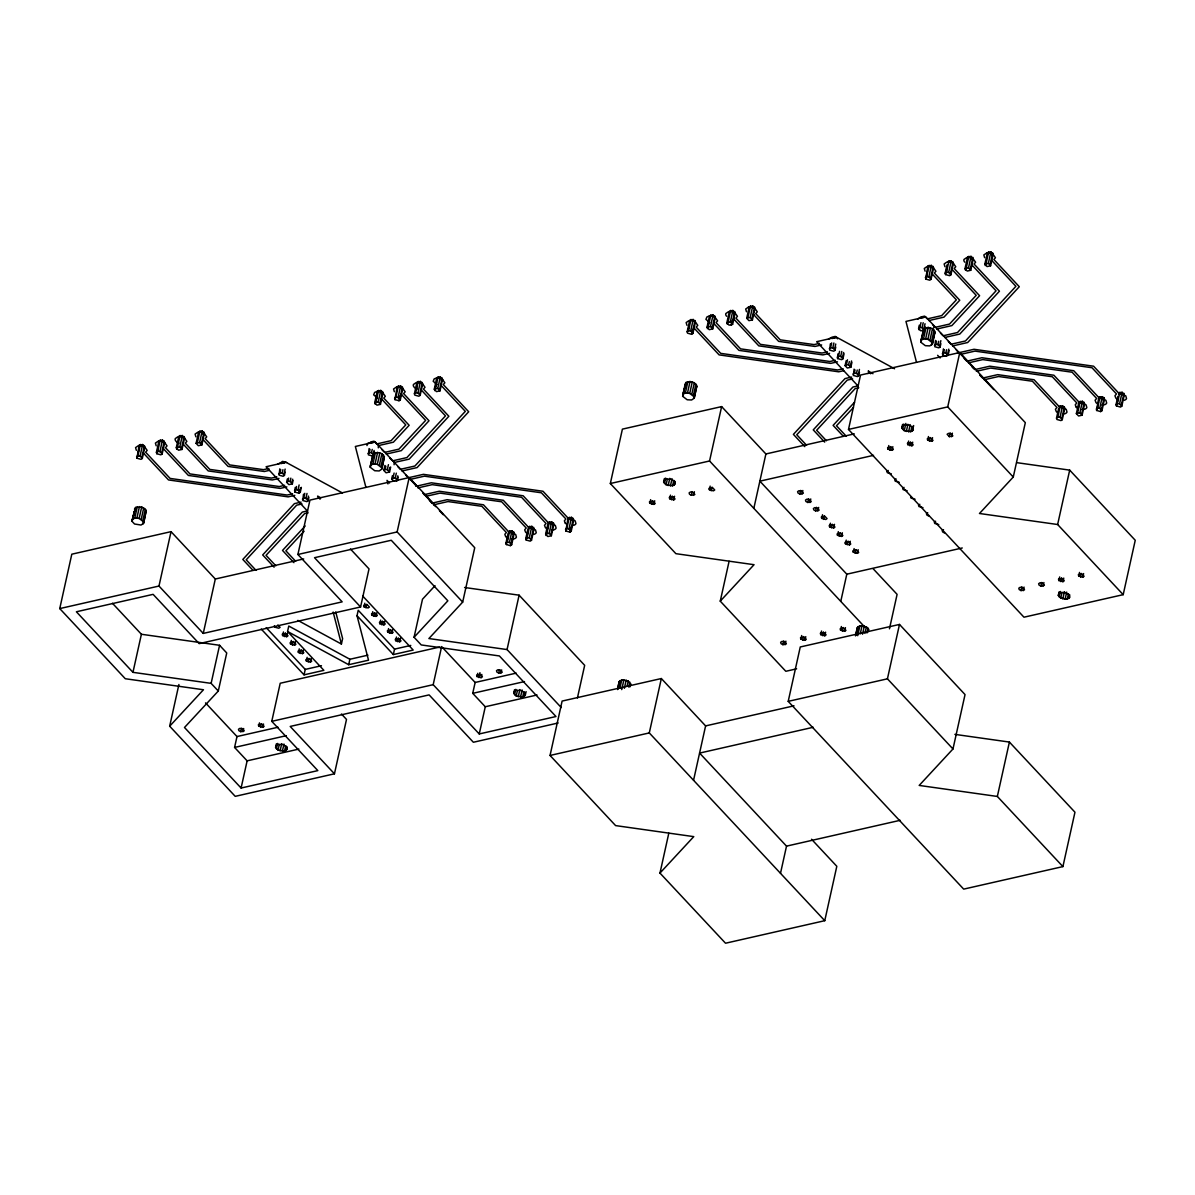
<?xml version="1.0" encoding="UTF-8"?>
<svg xmlns="http://www.w3.org/2000/svg" width="1195" height="1195" viewBox="0 0 1195 1195"><rect width="100%" height="100%" fill="white"/><g stroke="black" fill="none" stroke-linecap="round" stroke-linejoin="round"><path stroke-width="1.5" d="M378.307 447.826L378.352 445.615L393.394 442.195L409.153 425.286L383.759 398.114L385.313 396.307L382.803 392.752A6.005 3.421 12.5 0 0 376.305 391.736L374.632 392.438L373.662 394.828L377.5 398.084M394.111 464.736L394.156 462.525L409.198 459.119L448.857 416.263L423.448 389.092L425.002 387.299L422.492 383.744A5.96 3.391 12.5 0 0 415.994 382.729L413.41 384.506A5.96 3.391 12.5 0 0 417.189 389.077M275.582 747.458L276.538 745.053L278.226 744.351L282.647 744.545L286.352 746.606L287.129 749.325L284.544 751.117L278.047 750.087L275.582 747.458L276.389 743.828M366.955 445.571L367.911 443.181L373.333 442.494M513.731 693.354L514.701 690.964L516.374 690.262L520.796 690.456L524.5 692.517L525.277 695.236L522.693 697.029L516.195 695.998L513.731 693.354L514.537 689.739M1058.292 595.498L1059.248 593.093L1060.936 592.391L1065.357 592.586L1069.047 594.647L1069.839 597.366L1067.255 599.158L1060.757 598.127L1058.292 595.498L1059.099 591.869M132.062 521.364L135.588 507.457L141.697 506.934L146.238 510.414L143.609 523.246L141.04 525.038L134.542 524.007L132.062 521.364L134.258 511.49M134.617 509.847L134.676 508.532M370.226 467.275L373.736 453.353L377.59 452.487L381.922 453.682L384.312 457.625L381.758 469.142L379.188 470.949L374.752 470.74L370.226 467.275L372.825 454.444M617.636 689.575L619.159 681.673L621.744 679.895L628.241 680.911L630.646 684.869M663.628 482.123L664.599 479.718L666.287 479.031L670.709 479.21L674.398 481.271L675.175 483.99L672.606 485.782L666.093 484.752L663.628 482.123L664.435 478.493M682.659 396.307L686.169 382.4L690.038 381.519L694.355 382.714L696.76 386.672L694.205 398.189L691.621 399.981L687.185 399.772L682.659 396.307L685.273 383.476M867.899 631.871L868.855 629.466L866.39 626.822L859.892 625.807L857.308 627.584L855.799 635.486M901.777 428.019L902.748 425.629L904.436 424.927L908.857 425.121L912.547 427.183L913.324 429.901L910.754 431.694L904.256 430.663L901.777 428.019L902.583 424.404M920.807 342.218L924.332 328.296L928.186 327.43L932.503 328.625L934.908 332.568L932.354 344.085L929.77 345.893L925.333 345.684L920.807 342.218L923.421 329.387M143.609 523.246L146.238 510.414M381.758 469.142L384.387 456.311M694.205 398.189L696.819 385.358M932.354 344.085L934.968 331.254M341.456 714.012L346.505 719.42L334.451 773.807L235.221 796.348L169.675 726.202L203.464 689.754L125.296 678.73L59.75 608.584L71.805 554.196L171.034 531.655L215.309 579.022L203.255 633.41L342.173 601.862L297.899 554.48L309.953 500.107L423.418 474.34L542.993 491.264L568.387 518.436L575.168 520.871L575.945 523.589A5.945 3.391 12.5 0 1 573.376 525.382M144.505 448.573L142.31 458.447L141.025 459.343L136.962 458.223L139.113 445.332L142.623 444.54L144.864 446.93L143.579 447.826M136.962 458.223L138.784 449.992M136.574 456.848L137.858 455.967L140.412 444.45M142.31 458.447L140.069 456.057L142.623 444.54M141.921 457.087L144.475 445.571M132.122 520.049L135.588 507.457M133.033 518.974L134.721 518.271L137.276 506.755M134.721 518.271L136.887 518.092L139.442 506.575M143.684 521.931L139.143 518.451L141.697 506.934M141.219 519.287L143.758 507.77M159.353 442.195L158.965 440.821L162.475 440.029L164.716 442.419L162.161 453.936L160.862 454.832L156.799 453.712L156.411 452.337L158.606 442.464M156.799 453.712L158.263 447.124M156.411 452.337L157.71 451.456L160.264 439.939M142.832 520.527L145.387 509.01M142.713 524.321L143.445 521.035M162.161 453.936L159.921 451.546L162.475 440.029M161.773 452.576L164.327 441.06M176.262 447.826L178.817 436.309L182.327 435.518L184.553 437.908L181.999 449.439L178.503 450.231L176.262 447.826L179.773 447.035L181.999 449.439M176.651 449.201L177.383 445.914M177.562 446.945L180.101 435.428M179.773 447.035L182.327 435.518M181.61 448.08L184.164 436.563M439.82 647.003L280.213 683.256L271.773 721.332L317.84 770.611L241.091 788.043L184.493 727.486L218.297 691.024L211.127 683.361L132.959 672.337L141.398 634.261L112.45 603.281M203.255 633.41L158.98 586.043L171.034 531.655M196.099 443.33L198.654 431.813L202.164 431.007L204.405 433.412L201.85 444.928L198.34 445.72L196.099 443.33L199.61 442.523L201.85 444.928M197.399 442.434L199.953 430.917M199.61 442.523L202.164 431.007M201.462 443.569L204.016 432.052M169.675 726.202L178.906 684.496M211.127 683.361L219.566 645.285L141.398 634.261M218.297 691.024L226.736 652.963L219.566 645.285M285.172 472.085L284.44 475.386L283.155 476.282L279.092 475.147L279.794 468.843M278.704 473.788L279.988 472.891L280.72 469.605M284.44 475.386L282.214 472.981L282.931 469.695M284.051 474.027L285.142 469.082M293.074 480.539L292.342 483.841L288.846 484.632L286.606 482.242L287.338 478.956M286.606 482.242L287.89 481.346L288.622 478.06M292.342 483.841L290.116 481.451L290.848 478.149M291.953 482.481L292.685 479.195M241.091 788.043L247.126 760.842L234.578 747.428L236.998 736.553L205.525 702.884M240.748 731.684L238.895 730.653L238.507 729.279L239.792 728.397L242.017 728.487L244.243 730.877L240.748 731.684L241.465 728.412M301.349 487.366L300.259 492.295L298.959 493.191L294.896 492.071L295.24 487.411M294.896 492.071L295.628 488.77M294.508 490.697L295.792 489.816L296.524 486.514M242.958 731.773L243.69 728.517M300.259 492.295L298.018 489.905L299.108 484.961M298.959 493.191L299.691 489.905M299.855 490.936L300.587 487.65M308.893 497.464L308.161 500.75L306.861 501.646L302.798 500.526L303.5 494.222M302.41 499.151L303.709 498.27L304.8 493.326M308.161 500.75L305.92 498.36L307.01 493.43M307.772 499.39L308.489 496.104M258.747 726.142L258.359 724.782L261.854 723.976L264.095 726.366L262.81 727.277L258.747 726.142L259.464 722.885M260.585 727.172L261.317 723.901M282.647 635.576L282.244 634.216L285.754 633.41L287.995 635.8L286.71 636.696L282.647 635.576L283.454 631.946M262.81 727.277L263.527 724.006M284.485 636.606L285.291 632.977M261.227 629.048L304.038 674.846L323.875 670.335L287.562 631.483L288.772 626.046L349.896 659.267L367.926 655.159M286.71 636.696L287.502 633.081M290.549 644.03L290.161 642.671L293.656 641.864L295.897 644.269L294.612 645.166L290.549 644.03L291.356 640.4M292.387 645.061L293.193 641.431M294.612 645.166L295.419 641.536M276.418 748.862L277.628 743.424M298.451 652.485L298.063 651.126L301.573 650.334L303.799 652.724L302.514 653.62L298.451 652.485L299.258 648.87M278.047 750.087L279.242 744.649M300.289 653.516L301.095 649.886M280.108 750.923L281.706 743.663M302.514 653.62L303.321 649.99M282.364 751.282L283.977 744.037M284.544 751.117L285.754 745.68M286.232 750.415L287.024 746.785M306.353 660.954L305.965 659.58L309.475 658.789L311.701 661.179L310.416 662.075L306.353 660.954L307.16 657.325M304.038 674.846L305.233 669.409L266.216 627.644M308.205 661.97L308.997 658.355M310.416 662.075L311.223 658.445M374.722 402.76L377.276 391.243L380.787 390.436L383.012 392.841L380.458 404.358L376.963 405.15L374.722 402.76L378.232 401.953L380.458 404.358M375.111 404.119L376.933 395.904M376.022 401.879L378.561 390.362M378.232 401.953L380.787 390.436M374.483 451.8L373.751 455.101L372.467 455.997L368.404 454.862L369.106 448.558M380.07 402.999L382.624 391.482M368 453.502L369.3 452.606L370.032 449.32M373.751 455.101L371.511 452.696L372.242 449.41M373.363 453.741L374.095 450.44M370.286 465.96L373.736 453.353M371.182 464.87L372.87 464.183L375.424 452.666M372.87 464.183L375.036 464.004L377.59 452.487M381.832 467.828L377.291 464.362L379.846 452.845M379.368 465.199L381.922 453.682M402.506 389.973L400.31 399.847L399.01 400.743L394.962 399.623L397.113 386.732L400.624 385.94L402.864 388.33L401.565 389.226M394.962 399.623L396.053 394.679M394.559 398.249L395.859 397.367L398.413 385.851M297.854 620.384L341.411 644.045L342.621 638.608L335.735 611.945M380.981 466.423L383.535 454.907M400.31 399.847L398.069 397.457L400.624 385.94M399.01 400.743L400.116 395.799M390.66 467.081L389.555 472.01L386.045 472.802L383.819 470.412L384.909 465.482M399.922 398.488L402.476 386.971M383.819 470.412L385.104 469.53L385.836 466.229M389.555 472.01L387.329 469.62L388.42 464.676M287.562 631.483L348.686 664.704L368.523 660.193L357.021 615.709L358.231 610.272L394.544 649.124L393.334 654.561L413.186 650.05L362.832 596.171M389.167 470.651L389.899 467.364M132.959 672.337L76.375 611.78L153.109 594.348L199.177 643.627L360.576 606.97L369.016 568.895L350.404 548.968M348.686 664.704L349.896 659.267M393.962 481.271L391.721 478.866L392.453 475.58M364.042 606.836L363.653 605.462L367.164 604.67L369.404 607.06L368.105 607.956L364.042 606.836L364.848 603.206M391.721 478.866L393.006 477.985L394.111 473.041M365.894 607.852L366.686 604.237M396.172 481.361L397.457 480.465L395.231 478.075L396.322 473.145M417.354 383.595L416.965 382.221L420.476 381.429L422.716 383.819L420.162 395.336L418.862 396.232L414.799 395.112L414.411 393.738L416.592 383.864M415.905 390.167L416.622 386.881M414.411 393.738L415.711 392.856L418.265 381.339M397.069 479.105L397.801 475.819M397.457 480.465L398.189 477.178M420.162 395.336L417.921 392.946L420.476 381.429M419.774 393.977L422.313 382.46M371.944 615.291L371.555 613.931L375.066 613.125L377.306 615.515L376.007 616.411L371.944 615.291L372.75 611.661M373.796 616.321L374.603 612.691M376.007 616.411L376.813 612.796M462.689 602.101L397.128 531.954L409.183 477.567L474.744 547.713L462.689 602.101L428.9 638.548L507.053 649.572L561.262 707.574M379.861 623.745L379.457 622.386L382.968 621.579L385.208 623.984L383.909 624.88L379.861 623.745L380.652 620.115M381.698 624.776L382.505 621.146M434.263 389.241L436.802 377.71L440.313 376.918L442.553 379.323L439.999 390.84L436.489 391.631L434.263 389.241L437.758 388.435L439.999 390.84M434.651 390.601L436.474 382.37M435.548 388.345L438.102 376.828M383.909 624.88L384.715 621.251M437.758 388.435L440.313 376.918M439.611 389.48L442.165 377.964M387.763 632.2L387.359 630.84L390.87 630.049L393.11 632.439L391.826 633.335L387.763 632.2L388.569 628.585M389.6 633.231L390.406 629.601M391.826 633.335L392.617 629.705M395.664 640.669L395.276 639.295L398.771 638.503L401.012 640.893L399.728 641.79L395.664 640.669L396.471 637.04M397.502 641.685L398.308 638.07M399.728 641.79L400.534 638.16M479.24 733.954L485.275 706.753L472.727 693.339L475.147 682.464L441.627 646.6L433.188 684.675L479.24 733.954L555.989 716.522L499.39 655.95L421.237 644.941L414.067 637.264L422.507 599.203L435.025 585.699M508.876 533.015L508.487 531.641L511.998 530.849L514.223 533.239L511.669 544.756L510.385 545.652L506.321 544.532L505.933 543.157L508.114 533.284M477.044 676.564L476.656 675.19L480.166 674.398L482.407 676.788L481.107 677.684L477.044 676.564L477.776 673.293M506.321 544.532L508.144 536.301M505.933 543.157L507.218 542.276L509.772 530.759M478.896 677.58L479.972 672.695M511.669 544.756L509.443 542.366L511.998 530.849M481.107 677.684L481.839 674.428M510.385 545.652L511.116 542.366M511.281 543.396L513.835 531.88M528.324 527.129L531.835 526.338L534.075 528.728L531.521 540.245L530.221 541.141L526.173 540.02L525.77 538.646L527.966 528.788M526.173 540.02L527.622 533.433M525.77 538.646L527.07 537.765L529.624 526.248M498.733 673.084L496.896 672.053L496.508 670.679L497.792 669.797L500.018 669.887L502.244 672.277L498.733 673.084L499.465 669.812M531.521 540.245L529.28 537.855L531.835 526.338M500.959 673.173L501.676 669.917M531.133 538.885L533.687 527.368M507.053 649.572L519.108 595.185L464.586 587.492M545.622 534.15L548.176 522.633L551.687 521.827L553.912 524.217L551.358 535.733L547.863 536.54L545.622 534.15L549.132 533.343L551.358 535.733M546.01 535.509L547.833 527.279M546.907 533.254L549.461 521.737M549.132 533.343L551.687 521.827M514.567 694.773L515.777 689.336M550.97 534.389L553.524 522.872M516.195 695.998L517.405 690.561M518.257 696.819L519.87 689.575M520.527 697.193L522.125 689.948M522.693 697.029L523.903 691.591M524.381 696.312L525.188 692.697M525.277 695.236L526.084 691.606M573.406 521.364L571.21 531.237L569.925 532.134L565.862 530.998L568.013 518.122L571.524 517.33L573.764 519.72L572.48 520.617M565.862 530.998L566.953 526.069M565.474 529.639L566.759 528.743L569.313 517.226M571.21 531.237L568.969 528.847L571.524 517.33M569.925 532.134L571.016 527.189M570.822 529.878L573.376 518.361M811.524 839.234L836.814 866.3L824.759 920.688L725.529 943.228L659.969 873.082L693.757 836.634L615.604 825.596L550.044 755.449L562.113 701.077L661.343 678.536L705.603 725.903L693.548 780.29M796.632 668.827L785.817 671.291L720.256 601.145L754.045 564.697L675.892 553.673L610.331 483.527L622.401 429.139L721.631 406.599L765.89 453.966L753.836 508.353M577.424 697.955L584.669 665.331L519.108 595.185M689.709 320.275L693.219 319.483L695.46 321.873L692.906 333.39L691.606 334.286L687.543 333.166L687.155 331.792L689.336 321.918M649.841 503.259L649.438 501.9L652.948 501.093L655.189 503.498L653.889 504.395L649.841 503.259L650.648 499.644M688.275 329.865L689.007 326.579M687.155 331.792L688.454 330.91L691.009 319.394M651.678 504.29L652.485 500.66M692.906 333.39L690.665 331L693.219 319.483M653.889 504.395L654.696 500.765M691.606 334.286L692.697 329.357M692.502 332.031L695.057 320.514M617.695 688.26L619.159 681.673M618.248 688.828L620.071 680.597M682.718 394.992L686.169 382.4M664.48 483.527L665.675 478.09M619.921 688.126L621.744 679.895M683.615 393.917L685.303 393.215L687.857 381.698M666.093 484.752L667.303 479.314M621.729 689.59L623.924 679.716M685.303 393.215L687.483 393.035L690.038 381.519M668.154 485.588L669.768 478.329M624.343 688.32L626.18 680.089M694.265 396.874L689.724 393.394L692.278 381.877M670.425 485.962L672.038 478.702M627.151 685.855L628.241 680.911M691.8 394.231L694.355 382.714M707.007 327.281L709.546 315.764L713.057 314.972L715.297 317.362L712.743 328.879L709.232 329.686L707.007 327.281L710.502 326.489L712.743 328.879M669.678 498.763L669.29 497.389L672.8 496.597L675.041 498.987L673.741 499.883L669.678 498.763L670.485 495.133M707.395 328.655L709.218 320.424M672.606 485.782L673.801 480.345M708.291 326.399L710.846 314.882M628.779 687.08L629.87 682.151M693.429 395.47L695.983 383.954M674.279 485.08L675.085 481.451M693.668 397.621L695.49 389.406M629.974 686.841L630.706 683.555M671.53 499.779L672.337 496.164M710.502 326.489L713.057 314.972M673.741 499.883L674.548 496.254M712.354 327.52L714.909 316.003M726.844 322.784L729.398 311.268L732.908 310.461L735.149 312.866L732.595 324.383L729.084 325.174L726.844 322.784L730.354 321.978L732.595 324.383M727.232 324.144L728.338 319.214M728.143 321.888L730.698 310.371M691.367 495.283L689.53 494.252L689.142 492.878L690.426 491.996L692.637 492.086L694.878 494.476L691.367 495.283L692.174 491.653M730.354 321.978L732.908 310.461M693.593 495.372L694.385 491.742M731.295 325.264L732.386 320.335M732.206 323.023L734.761 311.507M824.759 920.688L649.288 732.923L661.343 678.536M864.807 627.106L709.561 460.986L721.631 406.599M746.696 318.273L749.25 306.757L752.745 305.95L754.986 308.355L752.432 319.872L748.936 320.663L746.696 318.273L750.206 317.467L752.432 319.872M709.382 489.741L708.979 488.367L712.489 487.575L714.73 489.965L713.43 490.861L709.382 489.741L710.174 486.111M747.995 317.392L750.535 305.875M711.219 490.772L712.026 487.142M750.206 317.467L752.745 305.95M752.043 318.512L754.598 306.995M659.969 873.082L668.812 833.199M720.256 601.145L729.099 561.262M835.753 347.028L835.036 350.329L833.737 351.225L829.674 350.09L830.376 343.787M829.285 348.731L830.585 347.835L831.675 342.905M799.843 494.028L797.991 492.997L797.603 491.638L798.902 490.742L801.113 490.846L803.354 493.236L799.843 494.028L800.65 490.398M835.036 350.329L832.795 347.924L833.886 342.995M802.054 494.132L802.861 490.503M834.633 348.97L835.738 344.026M844.028 353.839L842.938 358.784L841.639 359.68L837.576 358.545L837.919 353.899M837.576 358.545L838.307 355.259M837.187 357.185L838.487 356.289L839.577 351.36M807.745 502.483L805.893 501.467L805.505 500.093L806.804 499.211L809.015 499.301L811.256 501.691L807.745 502.483L808.552 498.868M842.938 358.784L840.697 356.394L841.788 351.45M809.956 502.587L810.763 498.957M842.55 357.424L843.64 352.495M782.889 644.688L781.052 643.672L780.649 642.298L781.948 641.416L784.159 641.506L786.4 643.896L782.889 644.688L783.696 641.073M851.93 362.309L850.84 367.238L847.33 368.03L845.089 365.64L846.194 360.711M845.089 365.64L846.389 364.759L847.479 359.814M785.1 644.792L785.907 641.162M815.647 510.952L813.81 509.921L813.407 508.547L814.706 507.666L816.917 507.755L819.158 510.145L815.647 510.952L816.454 507.322M850.84 367.238L848.599 364.848L849.331 361.562M817.873 511.042L818.665 507.427M850.452 365.879L851.542 360.95M859.474 372.407L858.742 375.693L857.457 376.589L853.394 375.469L854.096 369.165M821.712 518.376L821.323 517.017L824.819 516.21L827.059 518.6L825.775 519.511L821.712 518.376L822.518 514.746M853.006 374.095L854.291 373.213L855.022 369.927M823.549 519.407L824.356 515.777M858.742 375.693L856.501 373.303L857.233 370.017M858.354 374.334L859.444 369.404M800.889 639.161L800.501 637.786L804.011 636.995L806.237 639.385L804.952 640.281L800.889 639.161L801.696 635.531M788.207 701.36L800.262 646.973L899.491 624.432L965.037 694.579L952.983 748.966L919.194 785.429L997.347 796.453L1062.908 866.599L963.678 889.125L788.207 701.36L887.437 678.82L952.983 748.966M1016.99 462.689L1069.689 470.128L1135.25 540.274L1123.195 594.662L1023.966 617.203L848.495 429.438L860.549 375.051L974.015 349.284L1093.589 366.208L1118.968 393.379L1125.765 395.814L1126.541 398.532A5.945 3.391 12.5 0 1 1123.957 400.325M802.741 640.191L803.533 636.562M829.614 526.831L829.225 525.471L832.736 524.68L834.961 527.07L833.677 527.966L829.614 526.831L830.42 523.216M804.952 640.281L805.759 636.666M831.451 527.861L832.258 524.232M833.677 527.966L834.483 524.336M837.516 535.285L837.127 533.926L840.638 533.134L842.863 535.524L841.579 536.421L837.516 535.285L838.322 531.67M839.368 536.316L840.16 532.701M841.579 536.421L842.385 532.791M820.741 634.65L820.353 633.29L823.848 632.484L826.089 634.874L824.804 635.785L820.741 634.65L821.548 631.02M822.578 635.68L823.385 632.05M824.804 635.785L825.596 632.155M845.418 543.755L845.029 542.381L848.54 541.589L850.765 543.979L849.481 544.875L845.418 543.755L846.224 540.125M847.27 544.771L848.062 541.156M849.481 544.875L850.287 541.245M780.499 873.321L786.519 846.135L699.583 753.089L813.242 727.277M840.772 601.384L846.807 574.197L759.871 481.167L873.53 455.34M853.32 552.209L852.931 550.85L856.442 550.044L858.682 552.434L857.383 553.33L853.32 552.209L854.126 548.58M855.172 553.24L855.978 549.61M857.383 553.33L858.189 549.715M840.578 630.138L840.19 628.779L843.7 627.987L845.941 630.377L844.641 631.274L840.578 630.138L841.385 626.524M842.43 631.169L843.237 627.539M844.641 631.274L845.448 627.644M933.235 269.428L931.054 279.301L929.755 280.198L925.707 279.062L927.858 266.186L931.368 265.395L933.609 267.785L932.309 268.681M887.99 449.171L887.601 447.811L891.097 447.005L893.337 449.41L892.053 450.291L887.99 449.171L888.796 445.541M925.707 279.062L927.529 270.847M925.303 277.703L926.603 276.822L929.157 265.305M889.827 450.201L890.633 446.571M931.054 279.301L928.814 276.911L931.368 265.395M925.064 326.743L924.332 330.044L920.822 330.836L918.596 328.446L919.328 325.159M892.053 450.291L892.844 446.676M918.985 329.805L919.717 326.519M930.666 277.942L933.22 266.425M918.596 328.446L919.881 327.549L920.986 322.62M924.332 330.044L922.107 327.639L923.197 322.71M855.486 635.815L857.308 627.584M923.944 328.685L925.035 323.74M856.397 634.739L858.219 626.509M920.867 340.904L924.332 328.296M902.628 429.438L903.838 424.001M857.711 635.68L859.892 625.807M921.778 339.828L923.451 339.126L926.005 327.609M904.256 430.663L905.855 423.418M860.251 633.858L862.073 625.627M923.451 339.126L925.632 338.947L928.186 327.43M906.318 431.5L907.916 424.24M862.506 634.216L864.329 626.001M932.414 342.771L927.888 339.305L930.442 327.788M908.573 431.873L910.187 424.613M864.941 633.41L866.39 626.822M929.949 340.142L932.503 328.625M947.71 261.675L951.22 260.883L953.446 263.273L950.891 274.79L949.607 275.686L945.544 274.566L945.155 273.192L946.978 264.961M907.827 444.659L907.438 443.3L910.948 442.494L913.189 444.898L911.89 445.795L907.827 444.659L908.633 441.045M910.754 431.694L911.964 426.257M945.544 274.566L947.008 267.979M945.155 273.192L946.455 272.311L948.994 260.794M866.928 632.991L868.018 628.062M931.577 341.382L934.131 329.865M912.427 430.992L913.637 425.554M931.458 345.176L933.28 336.96M909.679 445.69L910.485 442.06M950.891 274.79L948.666 272.4L951.22 260.883M911.89 445.795L912.696 442.165M940.868 343.667L940.151 346.953L938.852 347.85L934.789 346.729L935.491 340.426M950.503 273.431L953.057 261.914M934.4 345.355L935.7 344.474L936.417 341.173M940.151 346.953L937.911 344.563L938.643 341.277M939.748 345.594L940.853 340.665M946.754 356.304L942.691 355.184L943.393 348.88M942.691 355.184L943.423 351.898M942.302 353.81L943.602 352.928L944.334 349.642M949.144 350.479L948.053 355.408L945.813 353.018L946.545 349.732M964.992 268.681L967.547 257.164L971.057 256.372L973.298 258.762L970.743 270.279L967.233 271.086L964.992 268.681L968.503 267.889L970.743 270.279M927.678 440.163L927.29 438.789L930.8 437.997L933.026 440.387L931.741 441.284L927.678 440.163L928.485 436.534M965.396 270.055L966.128 266.769M966.292 267.799L968.846 256.283M947.665 354.049L948.755 349.119M929.531 441.179L930.322 437.564M968.503 267.889L971.057 256.372M889.468 628.809L897.101 594.363L873.067 568.656M931.741 441.284L932.548 437.654M970.355 268.92L972.909 257.403M887.437 678.82L899.491 624.432M1013.27 477.044L947.725 406.897L959.779 352.51L1025.325 422.657L1013.27 477.044L979.482 513.491L1057.635 524.515L1123.195 594.662M984.844 264.185L987.399 252.668L990.909 251.861L993.15 254.266L990.595 265.783L987.085 266.575L984.844 264.185L988.355 263.378L990.595 265.783M985.233 265.544L986.338 260.615M986.144 263.288L988.698 251.772M949.368 436.683L947.127 434.278L948.427 433.397L950.637 433.486L952.878 435.876L949.368 436.683L950.174 433.053M988.355 263.378L990.909 251.861M951.578 436.772L952.385 433.143M990.192 264.424L992.746 252.907M1059.069 406.584L1062.579 405.792L1064.82 408.182L1062.265 419.699L1060.966 420.595L1056.903 419.475L1056.514 418.101L1058.71 408.227M1056.514 418.101L1057.814 417.219L1060.353 405.702M1021.038 590.599L1019.201 589.568L1018.812 588.209L1020.097 587.313L1022.308 587.417L1024.548 589.807L1021.038 590.599L1021.845 586.969M1062.265 419.699L1060.025 417.309L1062.579 405.792M1023.264 590.703L1024.055 587.074M1061.862 418.34L1064.416 406.823M1076.366 413.604L1078.921 402.073L1082.431 401.281L1084.657 403.671L1082.102 415.188L1078.592 415.994L1076.366 413.604L1079.877 412.798L1082.102 415.188M1077.845 410.019L1078.577 406.733M1077.651 412.708L1080.205 401.191M1040.89 586.088L1039.038 585.072L1038.649 583.698L1039.949 582.816L1042.159 582.906L1044.4 585.296L1040.89 586.088L1041.696 582.473M1079.877 412.798L1082.431 401.281M1043.101 586.192L1043.907 582.562M1081.714 413.829L1084.268 402.312M997.347 796.453L1009.402 742.065L954.88 734.372M1057.635 524.515L1069.689 470.128M1104.135 400.818L1101.954 410.692L1100.655 411.588L1096.607 410.453L1098.758 397.577L1102.268 396.77L1104.12 397.815L1104.509 399.175L1103.209 400.071M1058.889 580.561L1058.501 579.187L1062.011 578.395L1064.237 580.785L1062.952 581.681L1058.889 580.561L1059.696 576.931M1096.607 410.453L1098.429 402.222M1096.203 409.093L1097.503 408.197L1100.057 396.68M1060.727 581.592L1061.533 577.962M1101.954 410.692L1099.714 408.287L1102.268 396.77M1059.128 596.903L1060.338 591.465M1062.952 581.681L1063.759 578.066M1100.655 411.588L1101.387 408.287M1101.566 409.332L1104.12 397.815M1060.757 598.127L1061.952 592.69M1062.818 598.964L1064.416 591.719M1065.074 599.337L1066.687 592.078M1067.255 599.158L1068.464 593.721M1068.928 598.456L1069.734 594.826M1118.998 394.425L1118.61 393.065L1122.12 392.274L1124.346 394.664L1121.791 406.18L1120.507 407.077L1116.444 405.941L1116.055 404.582L1117.878 396.352M1078.741 576.05L1078.338 574.69L1081.848 573.884L1084.089 576.274L1082.789 577.185L1078.741 576.05L1079.533 572.42M1116.444 405.941L1117.908 399.369M1116.055 404.582L1117.34 403.686L1119.894 392.169M1080.579 577.08L1081.385 573.451M1121.791 406.18L1119.566 403.79L1122.12 392.274M1082.789 577.185L1083.596 573.555M1121.403 404.821L1123.957 393.304M1062.908 866.599L1074.962 812.212L1009.402 742.065M145.267 512.804L146.163 511.729M383.431 458.716L384.312 457.625M695.863 387.763L696.76 386.672M934.012 333.659L934.908 332.568M917.596 319.199L920.18 317.422L923.914 317.437M305.188 525.979L282.513 550.432L293.94 562.651M414.067 637.264L447.856 600.816L391.258 540.26L314.524 557.692L360.576 606.97M854.515 402.282L833.109 425.375L843.267 436.235M304.098 531.222L285.889 550.82L295.688 561.306M853.469 407.465L836.47 425.764L846.269 436.25M512.939 534.135L514.223 533.239M552.628 525.128L553.912 524.217M867.914 373.542L869.198 372.631L868.81 371.286M933.504 327.878L934.789 326.982L932.563 324.592M957.21 353.257L958.509 352.361L956.269 349.956M1063.52 409.078L1064.82 408.182M183.268 438.804L184.553 437.908M203.105 434.308L204.405 433.412M381.728 393.738L383.012 392.841M441.269 380.204L442.553 379.323M733.849 313.747L735.149 312.866M971.998 259.659L973.298 258.762M991.85 255.147L993.15 254.266M888.199 470.457L886.914 471.353L887.302 472.712L891.365 473.847M896.101 478.926L894.816 479.807L895.204 481.182L899.267 482.302M904.018 487.381L902.718 488.277L903.106 489.636L907.169 490.757M919.821 504.29L918.522 505.186L918.925 506.546L922.988 507.681M927.723 512.76L926.439 513.641L926.827 515L928.664 516.031M935.625 521.214L934.341 522.095L934.729 523.47L938.792 524.59M943.527 529.669L942.243 530.565L942.631 531.924L944.468 532.955M277.897 464.168L280.287 462.764L284.709 462.943M828.479 339.111L830.869 337.707L835.305 337.901M748.279 307.249L745.695 309.027L746.472 311.761M268.89 468.425L263.498 469.65L229.649 464.9L205.152 438.684L206.705 436.877L204.196 433.322A6.005 3.421 12.5 0 0 197.683 432.306L195.099 434.084L195.89 436.817M376.769 443.928L391.109 440.656L405.777 424.897L381.28 398.667M819.471 343.368L814.094 344.593L780.245 339.843L755.733 313.628L757.286 311.82L754.777 308.265A6.005 3.421 12.5 0 0 748.279 307.249M927.35 318.871L941.69 315.614L956.373 299.84L931.876 273.61M269.398 470.352L264.394 471.502L228.066 466.423L202.672 439.237M821.652 344.922L814.975 346.445L778.647 341.367L753.253 314.18M928.933 320.559L943.975 317.138L959.749 300.229L934.356 273.058L935.909 271.25L933.385 267.695A6.005 3.421 12.5 0 0 926.887 266.679L924.303 268.472L925.094 271.19M276.837 476.865L271.489 478.09L209.812 469.411L185.3 443.181L186.853 441.388L184.344 437.833A6.005 3.421 12.5 0 0 177.846 436.802L175.262 438.595A5.96 3.391 12.5 0 0 179.041 443.166M384.67 452.382L398.936 449.141L425.629 420.386L401.132 394.171M827.418 351.823L822.07 353.033L760.393 344.354L735.896 318.124L737.434 316.331L734.925 312.776A5.96 3.391 12.5 0 0 728.427 311.761L725.843 313.538A5.96 3.391 12.5 0 0 726.635 316.272M935.252 327.325L949.517 324.084L976.21 295.329L951.713 269.114M278.973 478.433L272.296 479.957L208.214 470.92L182.82 443.748M386.254 454.07L401.296 450.649L429.005 420.774L403.611 393.603L405.165 391.796L402.655 388.255A6.005 3.421 12.5 0 0 396.142 387.225L393.558 389.017L394.35 391.736M829.569 353.376L822.877 354.9L758.81 345.863L733.416 318.692M936.835 329.013L951.877 325.593L979.586 295.718L954.193 268.546L955.746 266.739L953.237 263.199A6.005 3.421 12.5 0 0 946.739 262.168L944.155 263.961L944.931 266.679M284.694 485.334L279.316 486.559L189.96 473.907L165.463 447.692L167.016 445.899L164.492 442.344A6.005 3.421 12.5 0 0 157.994 441.313L155.41 443.106L156.201 445.825M392.572 460.837L406.912 457.58L445.481 415.875L420.969 389.66M835.275 360.278L829.898 361.502L740.541 348.85L716.044 322.635L717.597 320.843L715.088 317.287A6.005 3.421 12.5 0 0 708.575 316.257L706.902 316.974L705.946 319.364L709.785 322.605M943.169 335.78L957.509 332.524L996.062 290.818L971.565 264.603M286.875 486.888L280.198 488.411L188.377 475.431L162.983 448.259M837.471 361.831L830.779 363.355L738.958 350.374L713.564 323.203M944.737 337.468L959.779 334.062L999.438 291.207L974.044 264.035L975.598 262.243L973.074 258.688A5.96 3.391 12.5 0 0 966.591 257.672L963.992 259.449A5.96 3.391 12.5 0 0 964.783 262.168M292.551 493.804L287.144 495.044L170.108 478.418L145.611 452.203L147.164 450.395L144.655 446.855A6.005 3.421 12.5 0 0 138.142 445.825L135.573 447.617L136.35 450.336M400.474 469.291L414.904 466.02L465.318 411.364L440.821 385.148M843.132 368.747L837.725 369.987L720.704 353.361L696.192 327.146L697.746 325.339L695.236 321.799A6.005 3.421 12.5 0 0 688.738 320.768L686.154 322.56L686.931 325.279M951.071 344.235L965.485 340.963L1015.914 286.307L991.402 260.092M294.792 495.357L288.1 496.866L168.525 479.942L143.131 452.771M402.058 470.979L417.1 467.574L468.694 411.767L443.3 384.581L444.854 382.788L442.344 379.233A6.005 3.421 12.5 0 0 435.831 378.203L434.158 378.92L433.202 381.31L437.041 384.566M843.7 370.674L838.681 371.809L719.106 354.885L693.712 327.714M952.639 345.938L967.681 342.517L1019.29 286.71L993.881 259.524L995.435 257.732L992.925 254.176A6.005 3.421 12.5 0 0 986.428 253.161L983.843 254.938L984.62 257.672M301.11 502.124L294.418 503.633L242.824 559.439L252.982 570.314M851.691 377.067L845.014 378.576L793.405 434.382L804.832 446.616M302.036 503.961L296.629 505.186L246.2 559.828L255.999 570.314M409.96 479.449L424.389 476.163L541.41 492.788L565.907 519.003L564.354 520.796L565.25 523.126M852.618 378.905L847.21 380.129L796.781 434.771L806.58 445.272M960.556 354.392L974.971 351.106L1091.991 367.731L1116.488 393.947L1114.935 395.739L1115.831 398.069A5.945 3.391 12.5 0 0 1117.489 399.294M307.339 510.952L302.335 512.087L262.676 554.943L274.103 567.162M416.293 486.216L431.32 482.795L523.156 495.776L548.535 522.947L555.331 525.382L556.108 528.1A5.945 3.391 12.5 0 1 551.358 530.057M857.935 385.895L852.916 387.046L813.257 429.886L824.684 442.105M966.874 361.159L981.917 357.738L1073.737 370.719L1099.131 397.89L1105.913 400.325L1106.689 403.044A5.945 3.391 12.5 0 1 1101.939 405M308.19 512.819L304.605 513.626L266.037 555.331L275.836 565.818M417.862 487.904L432.217 484.647L521.558 497.284L546.055 523.515L544.502 525.292L545.398 527.637A5.945 3.391 12.5 0 0 547.071 528.862M858.772 387.763L855.187 388.569L816.633 430.275L826.432 440.761M968.458 362.847L982.798 359.59L1072.139 372.228L1096.651 398.458L1095.098 400.235L1095.994 402.581A5.945 3.391 12.5 0 0 1097.652 403.805M424.195 494.67L439.237 491.25L503.304 500.287L528.698 527.458L535.48 529.893L536.256 532.597A5.945 3.391 12.5 0 1 533.687 534.389M974.776 369.613L989.818 366.193L1053.885 375.23L1079.279 402.401L1086.061 404.836L1086.852 407.54A5.945 3.391 12.5 0 1 1082.087 409.512M425.779 496.358L440.029 493.117L501.706 501.795L526.218 528.011L524.665 529.803L525.561 532.134A5.945 3.391 12.5 0 0 527.219 533.373M976.36 371.301L990.625 368.06L1052.302 376.739L1076.8 402.954L1075.246 404.746L1076.142 407.077M432.097 503.125L447.139 499.704L483.452 504.783L508.846 531.954L515.642 534.389L516.419 537.108A5.945 3.391 12.5 0 1 513.835 538.9A5.99 3.421 12.5 0 1 511.654 539.079M982.678 378.068L997.72 374.647L1034.048 379.741L1059.442 406.897L1066.224 409.332L1067.001 412.051A5.945 3.391 12.5 0 1 1064.416 413.843M433.68 504.813L448.02 501.556L481.869 506.307L506.366 532.522L504.813 534.314L505.709 536.645A5.99 3.421 12.5 0 0 507.337 537.869M984.262 379.756L998.602 376.5L1032.45 381.25L1056.963 407.465L1055.409 409.258L1056.305 411.588A5.945 3.391 12.5 0 0 1057.948 412.828M59.75 608.584L158.98 586.043M297.899 554.48L397.128 531.954M610.331 483.527L709.561 460.986M848.495 429.438L947.725 406.897M215.309 579.022L303.709 558.946M765.89 453.966L854.291 433.89M305.233 669.409L321.47 665.72M394.544 649.124L410.781 645.434M846.807 574.197L962.274 547.967M271.773 721.332L433.188 684.675M236.998 736.553L278.047 727.232M475.147 682.464L516.195 673.129M234.578 747.428L286.337 735.672M472.727 693.339L524.486 681.583M247.126 760.842L298.884 749.086M485.275 706.753L537.033 694.997M558.17 722.99L473.369 742.259L429.11 694.892L290.191 726.44L334.451 773.807M550.044 755.449L649.288 732.923M705.603 725.903L794.018 705.827M786.519 846.135L900.179 820.308M946.455 272.311L948.666 272.4M926.603 276.822L928.814 276.911M688.454 330.91L690.665 331M415.711 392.856L417.921 392.946M395.859 397.367L398.069 397.457M157.71 451.456L159.921 451.546M137.858 455.967L140.069 456.057M919.881 327.549L922.107 327.639M830.585 347.835L832.795 347.924M943.602 352.928L945.813 353.018M854.291 373.213L856.501 373.303M369.3 452.606L371.511 452.696M279.988 472.891L282.214 472.981M393.006 477.985L395.231 478.075M303.709 498.27L305.92 498.36M935.7 344.474L937.911 344.563M838.487 356.289L840.697 356.394M846.389 364.759L848.599 364.848M1117.34 403.686L1119.566 403.79M1097.503 408.197L1099.714 408.287M1057.814 417.219L1060.025 417.309M385.104 469.53L387.329 469.62M287.89 481.346L290.116 481.451M295.792 489.816L298.018 489.905M566.759 528.743L568.969 528.847M527.07 537.765L529.28 537.855M507.218 542.276L509.443 542.366M915.071 499.226L911.008 498.091L910.62 496.732M925.632 338.947L927.888 339.305M687.483 393.035L689.724 393.394M375.036 464.004L377.291 464.362M136.887 518.092L139.143 518.451M894.577 368.747L836.5 337.184L816.648 341.695L858.189 386.149M872.992 373.691L868.168 371.077L870.662 373.751M342.382 492.923L285.904 462.241L266.067 466.752L307.608 511.206M320.798 497.882L317.571 496.134L320.081 498.808M940.465 333.046L942.706 335.436M948.367 341.501L950.608 343.891M964.171 358.425L966.411 360.815M972.073 366.88L974.313 369.27M979.99 375.335L982.215 377.725M381.967 449.649L384.207 452.039M389.884 458.103L392.109 460.493M397.786 466.558L400.011 468.948M405.688 475.012L407.913 477.403M429.393 500.391L431.634 502.781M286.606 462.51L282.543 461.375L281.258 462.271L281.647 463.63M277.852 624.955L280.093 627.345L278.793 628.241L274.745 627.121L274.342 625.747M318.393 497.613L320.021 498.853M973.641 368.09L925.796 316.899L905.959 321.41L916.505 362.309M979.93 374.827L993.777 389.645M937.627 355.303L940.121 357.977M416.756 486.41L375.215 441.956L355.363 446.467L365.909 487.366M423.045 493.147L435.637 506.62M439.416 510.653L443.196 514.701M389.54 483.034L387.031 480.36L387.957 483.915M357.021 615.709L393.334 654.561M923.362 330.701L924.198 332.105M619.1 682.987L619.936 684.406M372.78 455.758L373.617 457.162M987.399 252.668L987.787 254.027M967.547 257.164L967.95 258.538M927.858 266.186L928.246 267.546M926.887 318.527L924.661 316.122L921.151 316.929L921.539 318.288M837.59 338.812L835.35 336.407L831.839 337.214L832.228 338.573M749.25 306.757L749.638 308.116M423.344 492.967L423.732 494.327M415.427 484.513L415.83 485.872M377.276 391.243L377.665 392.602M376.305 443.584L374.065 441.179L370.555 441.986L370.958 443.345M198.654 431.813L199.057 433.173M139.113 445.332L139.516 446.706M1098.758 397.577L1099.146 398.936M709.546 315.764L709.949 317.138M397.113 386.732L397.517 388.106M333.151 612.049L341.411 644.045M566.908 524.351A5.945 3.391 12.5 0 1 565.295 523.141M1077.8 408.317A5.945 3.391 12.5 0 1 1076.187 407.107"/></g></svg>
